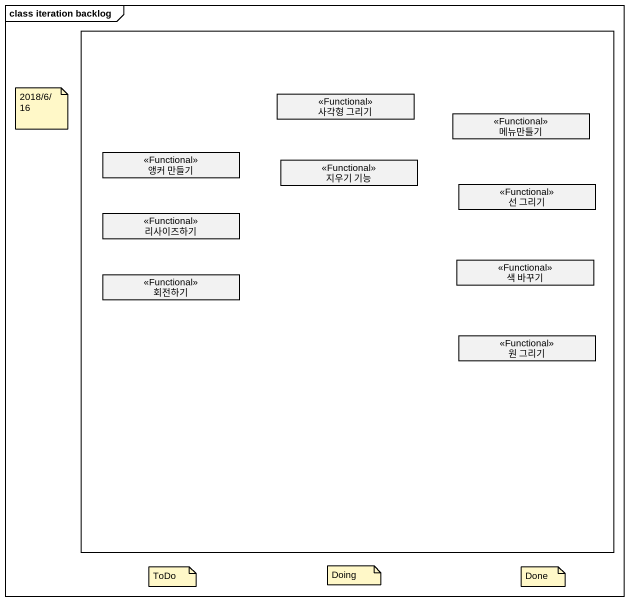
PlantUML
@startuml
mainframe class iteration backlog
hide circle
hide empty members
rectangle " " as rectangle1 {
  class "사각형 그리기" as 사각형_그리기 <<Functional>>
  class 메뉴만들기 <<Functional>>
  class "앵커 만들기" as 앵커_만들기 <<Functional>>
  class "지우기 기능" as 지우기_기능 <<Functional>>
  class "선 그리기" as 선_그리기 <<Functional>>
  class 리사이즈하기 <<Functional>>
  class 회전하기 <<Functional>>
  class "색 바꾸기" as 색_바꾸기 <<Functional>>
  class "원 그리기" as 원_그리기 <<Functional>>
}
note as N1
  2018/6/16
end note
note as N2
  ToDo
end note
note as N3
  Doing
end note
note as N4
  Done
end note
@enduml
